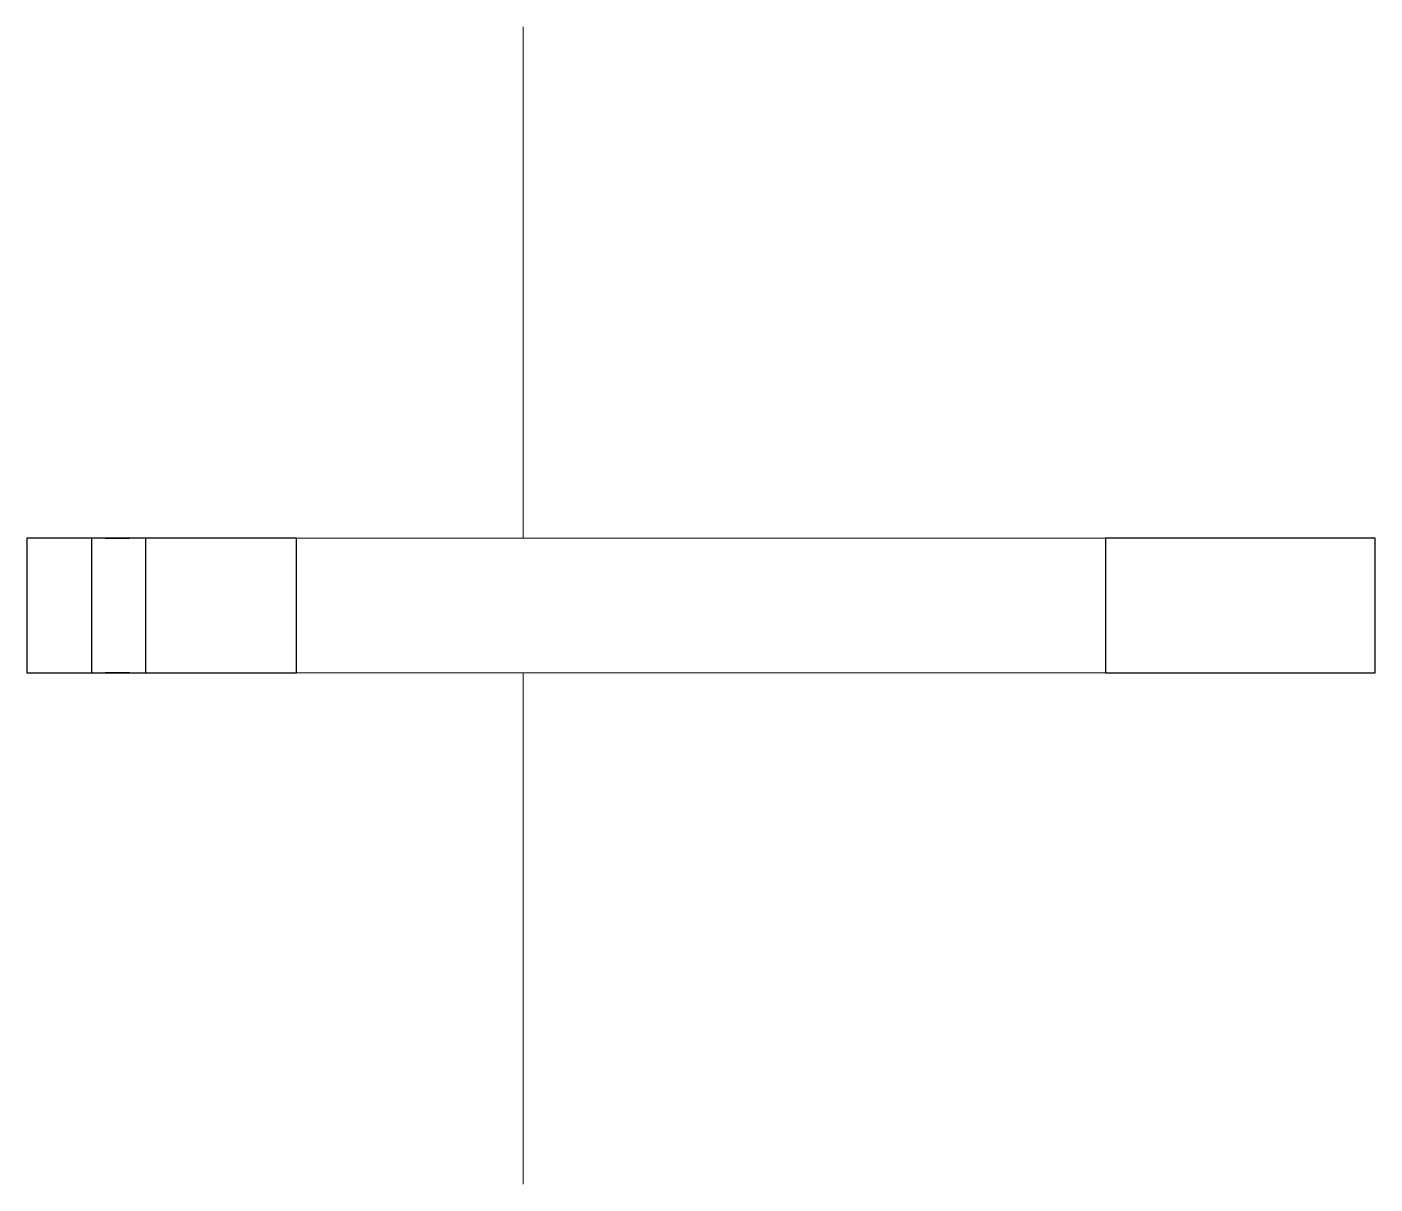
# Model space of a CAD drawing. Extents: x -23.4 to 26.6, y -21.5 to 21.5.
import ezdxf

# ---------------------------------------------------------------- set-up
doc = ezdxf.new("R2010")
doc.units = 0
doc.layers.get('0').update_dxf_attribs({"lineweight": 25, "true_color": 0xffffff})
doc.layers.add('frezer', color=1, linetype='Continuous', lineweight=0, true_color=0xff0000)
doc.layers.add('vertDetails', color=4, linetype='Continuous', lineweight=0, true_color=0x00ffff)

# ---------------------------------------------------------------- blocks, each defined once
blk = doc.blocks.new('small_vetical_proection')
for p, q in [((-13.4, 2.5), (-23.4, 2.5)), ((-23.4, 2.5), (-23.4, -2.5)), ((-13.4, -2.5), (-13.4, 2.5)), ((26.6, 2.5), (16.6, 2.5)), ((16.6, 2.5), (16.6, -2.5)), ((26.6, -2.5), (26.6, 2.5)), ((-23.4, -2.5), (-13.4, -2.5)), ((16.6, -2.5), (26.6, -2.5))]:
    blk.add_line(p, q)
at = {"layer": 'vertDetails'}
for p, q in [((26.6, 2.5), (-23.4, 2.5)), ((-23.4, 2.5), (-23.4, -2.5)), ((26.6, -2.5), (26.6, 2.5)), ((-23.4, -2.5), (26.6, -2.5))]:
    blk.add_line(p, q, dxfattribs=at)

msp = doc.modelspace()

# ---------------------------------------------------------------- linework, layer by layer
for p, q in [((-21, -2.5), (-21, 2.5)), ((-20.5, 2.5), (-19.6, 2.5)), ((-19, 2.5), (-19, -2.5)), ((-19.6, -2.5), (-20.5, -2.5))]:
    msp.add_line(p, q)
at = {"layer": 'frezer'}
for p, q in [((-5, 2.5), (-5, 21.464)), ((-5, -2.5), (-5, -21.464))]:
    msp.add_line(p, q, dxfattribs=at)

# ---------------------------------------------------------------- block references
msp.add_blockref('small_vetical_proection', (0, 0))

doc.saveas('drawing.dxf')
